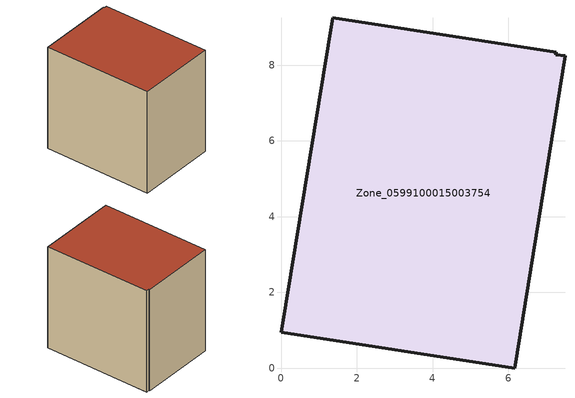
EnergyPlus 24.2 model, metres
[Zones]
Zone_0599100015003754
 floor ground (C_G): 7.49,8.24 6.17,0 0,0.95 1.37,9.25 7.26,8.34 7.25,8.27 z0.86
 wall outside (C_F): 0,0.95 6.17,0 7.49,8.24 7.25,8.27 7.26,8.34 1.37,9.25 0,0.95 z0.86:8.93
 roof outside (C_R): 6.17,0 7.49,8.24 7.25,8.27 7.26,8.34 1.37,9.25 0,0.95 z8.93
[BUILDING]
Pand.0599100015003754: North Axis=0; Terrain=City; Loads Convergence Tolerance Value=0.04; Temperature Convergence Tolerance Value=0.4; Solar Distribution=FullExterior; Maximum Number of Warmup Days=25; Minimum Number of Warmup Days=1
[Site:Location]
Rotterdam.The.Hague.AP_ZH_NLD Design_Conditions: Latitude=51.96; Longitude=4.45; Time Zone=1; Elevation=-4.5
[SITE:GROUNDTEMPERATURE:BUILDINGSURFACE]
18, 18, 18, 18, 18, 18, 18, 18, 18, 18, 18, 18
[MATERIAL] Thermal Absorptance=0.9; Solar Absorptance=0.7; Visible Absorptance=0.7
Name | Roughness | Thickness | Conductivity | Density | Specific Heat
G.TI.1965-1974 | MediumSmooth | 0.15 | 0.882353 | 540 | 1210
F.TI.1965-1974 | Rough | 0.3 | 0.697674 | 1920 | 840
R.TI.1965-1974 | MediumRough | 0.2 | 0.232558 | 1500 | 1000
[CONSTRUCTION]
C_G: G.TI.1965-1974
C_F: F.TI.1965-1974
C_R: R.TI.1965-1974
[ZONE]
Zone_0599100015003754: Type=1; Multiplier=1; Ceiling Height=Autocalculate; Volume=Autocalculate; Floor Area=autocalculate; Part of Total Floor Area=Yes
[ZONEINFILTRATION:DESIGNFLOWRATE]
Infil_Zone_0599100015003754: Zone or ZoneList or Space or SpaceList=Zone_0599100015003754; Schedule=AlwaysOn; Design Flow Rate Calculation Method=Flow/Area; Flow Rate per Floor Area=0.003; Constant Term Coefficient=1; Temperature Term Coefficient=0; Velocity Term Coefficient=0; Velocity Squared Term Coefficient=0
[HVACTEMPLATE:ZONE:IDEALLOADSAIRSYSTEM]
Zone_0599100015003754: Maximum Heating Supply Air Temperature=50; Minimum Cooling Supply Air Temperature=13; Maximum Heating Supply Air Humidity Ratio=0.0156; Minimum Cooling Supply Air Humidity Ratio=0.0077; Heating Limit=NoLimit; Cooling Limit=NoLimit; Dehumidification Control Type=ConstantSensibleHeatRatio; Cooling Sensible Heat Ratio=0.7; Dehumidification Setpoint=60; Humidification Control Type=None; Humidification Setpoint=30; Outdoor Air Method=None; Outdoor Air Flow Rate per Person=0.00944; Outdoor Air Flow Rate per Zone Floor Area=0; Outdoor Air Flow Rate per Zone=0; Demand Controlled Ventilation Type=None; Outdoor Air Economizer Type=NoEconomizer; Heat Recovery Type=None; Sensible Heat Recovery Effectiveness=0.7; Latent Heat Recovery Effectiveness=0.65
[ZONECONTROL:THERMOSTAT]
ThermostatControl_Zone_0599100015003754: Zone or ZoneList=Zone_0599100015003754; Control Type Schedule=DualSetpointControlType; Control 1=Thermostat_Zone_0599100015003754; Temperature Difference Between Cutout And Setpoint=0
[THERMOSTATSETPOINT:DUALSETPOINT]
Thermostat_Zone_0599100015003754: Heating Setpoint Temperature Schedule=HeatingSetpoint_Zone_0599100015003754; Cooling Setpoint Temperature Schedule=CoolingSetpoint_Zone_0599100015003754
[SCHEDULE:COMPACT]
HeatingSetpoint_Zone_0599100015003754: Through: 12/31, For: AllDays, Until: 24:00, 21
CoolingSetpoint_Zone_0599100015003754: Through: 12/31, For: AllDays, Until: 24:00, 24
DualSetpointControlType: Through: 12/31, For: AllDays, Until: 24:00, 4
AlwaysOn: Through: 12/31, For: AllDays, Until: 24:00, 1
